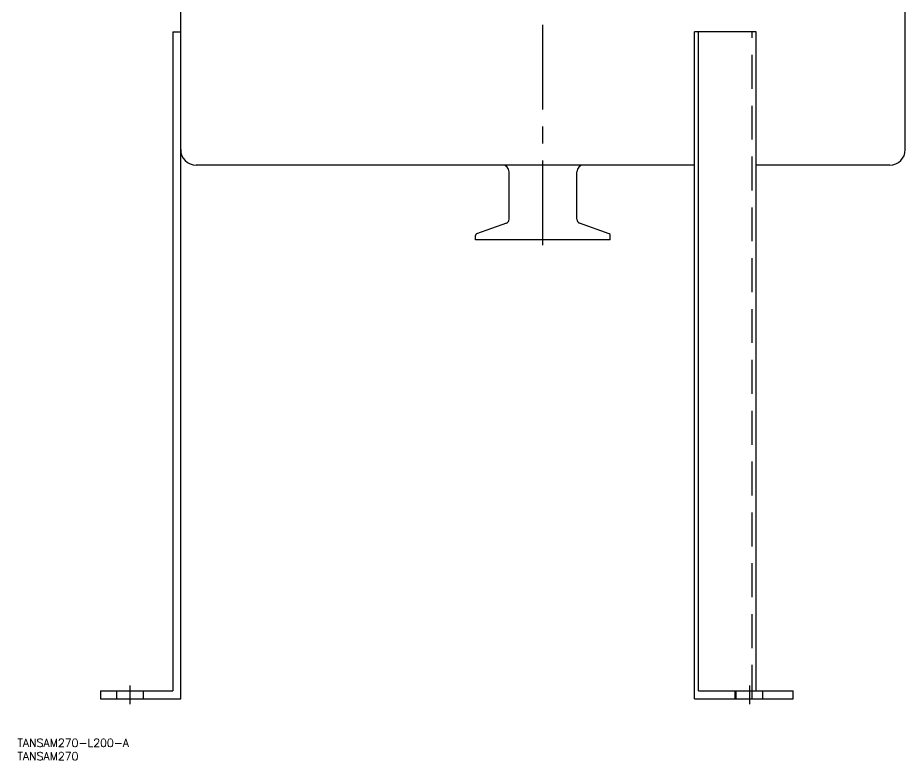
# Model space of a CAD drawing. Extents: x -197 to 653, y -754 to 174.
# Drawn here: x -196.9 to 135.8, y -753.8 to -475.6 of the extents above; entities that cross this region are included whole.
import ezdxf

# ---------------------------------------------------------------- set-up
doc = ezdxf.new("R2010")
doc.units = 0
doc.linetypes.add('CENTER', pattern=[50.8, 31.75, -6.35, 6.35, -6.35])
doc.linetypes.add('DASHED', pattern=[19.05, 12.7, -6.35])
doc.layers.get('0').update_dxf_attribs({"linetype": 'CONTINUOUS'})
doc.layers.add('CENTER', color=1, linetype='CONTINUOUS')
doc.styles.get("Standard").update_dxf_attribs({"font": 'txt.shx', "height": 3, "bigfont": 'bigfont.shx'})

msp = doc.modelspace()

# ---------------------------------------------------------------- linework, layer by layer
at = {"color": 7, "linetype": 'CONTINUOUS'}
for p, q in [((-135.8, -730.8), (-135.8, -341.25)), ((135.8, -525), (135.8, -341.25)), ((-138.8, -480.8), (-138.8, -727.8)), ((-138.8, -480.8), (-135.8, -480.8)), ((56.79, -730.8), (56.79, -480.8)), ((79.94, -480.8), (56.79, -480.8)), ((58.29, -727.8), (58.29, -480.8)), ((79.94, -727.8), (79.94, -480.8)), ((56.79, -530.8), (-130, -530.8)), ((130, -530.8), (79.94, -530.8)), ((-12.7, -551.11), (-12.7, -533.3)), ((-12.7, -551.11), (-12.7, -533.3)), ((12.7, -551.11), (12.7, -533.3)), ((12.7, -551.11), (12.7, -533.3)), ((-13.67, -552.49), (-24.86, -556.56)), ((24.86, -556.56), (13.67, -552.49)), ((-25.25, -558.8), (-25.25, -557.12)), ((25.25, -558.8), (-25.25, -558.8)), ((25.25, -558.8), (25.25, -557.12)), ((-165.8, -727.8), (-138.8, -727.8)), ((-165.8, -727.8), (-165.8, -730.8)), ((58.29, -727.8), (93.73, -727.8)), ((72.07, -730.8), (72.07, -727.8)), ((93.73, -730.8), (93.73, -727.8)), ((-165.8, -730.8), (-135.8, -730.8)), ((56.79, -730.8), (93.73, -730.8))]:
    msp.add_line(p, q, dxfattribs=at)
at = {"color": 3, "linetype": 'DASHED'}
for p, q in [((78.44, -730.8), (78.44, -480.8)), ((-159.8, -727.8), (-159.8, -730.8)), ((-149.8, -727.8), (-149.8, -730.8)), ((72.4, -730.8), (72.4, -727.8)), ((82.4, -730.8), (82.4, -727.8))]:
    msp.add_line(p, q, dxfattribs=at)
at = {"color": 7, "linetype": 'CONTINUOUS'}
for centre, radius, start, end in [((-130, -525), 5.8, 180, 270), ((130, -525), 5.8, 270, 0), ((-15.2, -533.3), 2.5, 0, 90), ((15.2, -533.3), 2.5, 90, 180), ((-14.17, -551.11), 1.47, 290, 0), ((14.17, -551.11), 1.47, 180, 250), ((-24.66, -557.12), 0.588, 110, 180), ((24.66, -557.12), 0.588, 0, 70)]:
    msp.add_arc(centre, radius, start, end, dxfattribs=at)
at = {"layer": 'CENTER', "color": 1, "linetype": 'CENTER'}
for p, q in [((0, -560.8), (0, -251.62)), ((-154.8, -725.8), (-154.8, -732.8)), ((77.4, -725.8), (77.4, -732.8))]:
    msp.add_line(p, q, dxfattribs=at)

# ---------------------------------------------------------------- texts
at = {"color": 7, "linetype": 'CONTINUOUS'}
for s, p in [('TANSAM270-L200-A', (-197, -748.8)), ('TANSAM270', (-197, -753.8))]:
    msp.add_text(s, height=3, dxfattribs=at).set_placement(p)

doc.saveas('drawing.dxf')
